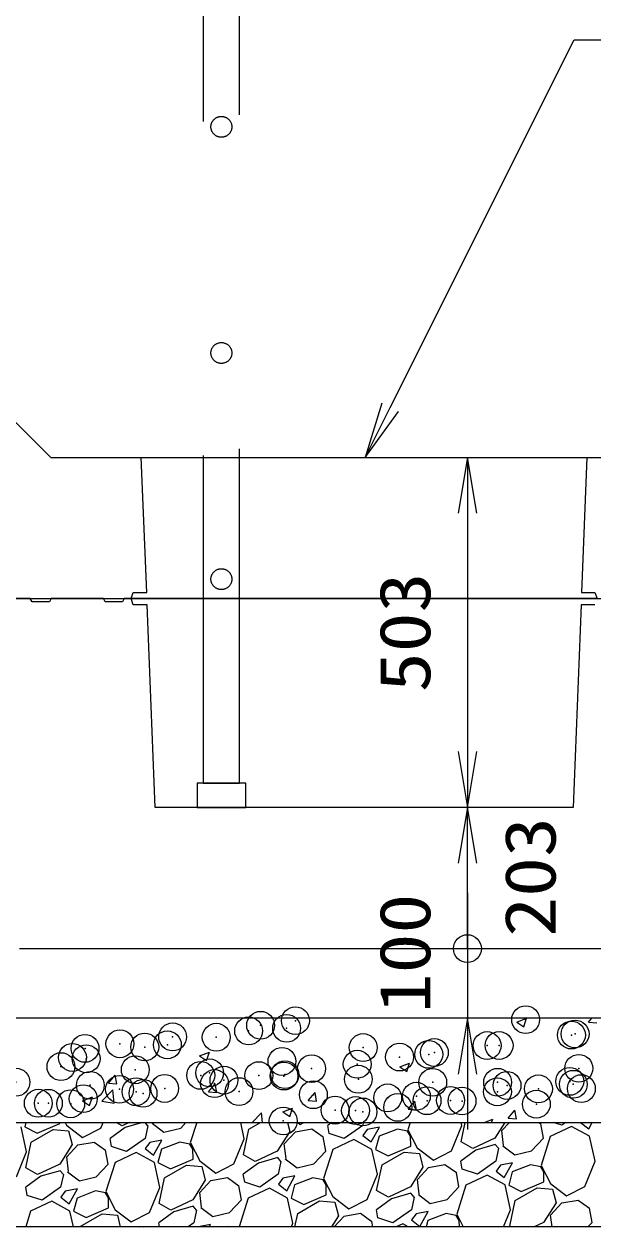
# Model space of a CAD drawing. Units: millimetres at full size. Extents: x 37600 to 71200, y -111040 to -87280.
# Drawn here: x 54717 to 55534, y -107536 to -105807 of the extents above; entities that cross this region are included whole.
import ezdxf
from ezdxf.enums import TextEntityAlignment as Align

# ---------------------------------------------------------------- set-up
doc = ezdxf.new("R2010")
doc.units = ezdxf.units.MM
doc.header["$LTSCALE"] = 80.0044
doc.header["$PDMODE"] = 32
doc.header["$PDSIZE"] = 40
doc.linetypes.add('DASHED_SPACED', pattern=[12, 6, -6])
for name, color, linetype, lineweight in [('0_2', 4, 'Continuous', 13), ('FRP', 4, 'DASHED_SPACED', 13), ('寸法', 6, 'Continuous', 13), ('ﾊｯﾁﾝｸﾞ', 4, 'Continuous', 9)]:
    doc.layers.add(name, color=color, linetype=linetype, lineweight=lineweight)
doc.styles.add('ＭＳ ゴシック', font='')
doc.styles.get('ＭＳ ゴシック').set_extended_font_data('MS Gothic')

# ---------------------------------------------------------------- blocks, each defined once
blk = doc.blocks.new('open_arrow')
at = {"color": 0, "linetype": 'Continuous', "lineweight": -2}
blk.add_lwpolyline([(7.5, 1.25), (0, 0), (7.5, -1.25)], dxfattribs=at)
blk = doc.blocks.new('dimension_origin')
at = {"color": 0, "linetype": 'Continuous', "lineweight": -2}
blk.add_circle((0, 0), 1.25, dxfattribs=at)

msp = doc.modelspace()

# ---------------------------------------------------------------- linework, layer by layer
at = {"layer": '0_2', "color": 3}
for points in [[(54352, -106633), (57958, -106633), (57958, -104177), (54352, -104177)], [(54755, -106430), (57555, -106430), (57755, -106230), (57755, -104580), (57555, -104380), (54755, -104380), (54555, -104580), (54555, -106230)], [(55517.24, -106624), (55536.52, -106624), (55539.52, -106633), (54870.48, -106633), (54873.48, -106624), (54892.76, -106624), (54885, -106430), (55525, -106430)]]:
    msp.add_lwpolyline(points, close=True, dxfattribs=at)
for points in [[(55536.52, -106642), (55516.52, -106642), (55505, -106933), (54905, -106933), (54893.48, -106642), (54873.48, -106642), (54870.48, -106633), (54860.62, -106633), (54858.12, -106637.5), (54833.12, -106637.5), (54830.62, -106633), (54755.62, -106633), (54753.12, -106637.5), (54728.12, -106637.5), (54725.62, -106633), (54689.96, -106633)], [(54709.96, -107136), (55700.04, -107136)]]:
    msp.add_lwpolyline(points, dxfattribs=at)
at = {"layer": '0_2', "color": 7}
for points in [[(54205, -106653), (54205, -106803), (54455, -106803), (54455, -107386), (55955, -107386), (55955, -106803), (58105, -106803), (58105, -106653), (55805, -106653), (55805, -107236), (54605, -107236), (54605, -106653)], [(54455, -107386), (55955, -107386), (55955, -107536), (54455, -107536)]]:
    msp.add_lwpolyline(points, close=True, dxfattribs=at)
at = {"layer": 'FRP'}
msp.add_lwpolyline([(54974, -103547), (54974, -106898), (55026, -106898), (55026, -103427), (54974, -103427), (54974, -103515), (54989, -103515), (54989, -103502)], dxfattribs=at)
msp.add_lwpolyline([(54965, -106933), (55035, -106933), (55035, -106898), (54965, -106898)], close=True, dxfattribs=at)
for centre in [(55000, -105955), (55000, -106280), (55000, -106605)]:
    msp.add_circle(centre, 15, dxfattribs=at)
at = {"layer": '寸法'}
for p, q in [((55353.33, -106430), (55353.33, -106933)), ((55353.33, -107136), (55353.33, -106933)), ((55353.33, -107056), (55353.33, -107396))]:
    msp.add_line(p, q, dxfattribs=at)
msp.add_lwpolyline([(55206.67, -106430), (55242.44, -106358.45), (55506.67, -105830), (56180, -105830)], dxfattribs=at)
at = {"layer": 'ﾊｯﾁﾝｸﾞ'}
for p, q in [((55424.27, -107241.58), (55438.27, -107236.2)), ((55424.27, -107241.58), (55434.22, -107248.29)), ((55434.22, -107248.29), (55438.27, -107236.2)), ((55527.4, -107241.62), (55532.11, -107236)), ((55527.4, -107241.62), (55539.35, -107242.67)), ((54968.8, -107290.07), (54982.8, -107284.69)), ((54968.8, -107290.07), (54978.75, -107296.78)), ((54978.75, -107296.78), (54982.8, -107284.69)), ((55256.22, -107306.08), (55270.23, -107300.71)), ((55266.17, -107312.79), (55270.23, -107300.71)), ((54837.89, -107329.31), (54847.53, -107317.82)), ((54849.84, -107330.35), (54847.53, -107317.82)), ((55256.22, -107306.08), (55266.17, -107312.79)), ((54837.89, -107329.31), (54849.84, -107330.35)), ((54981.34, -107341.86), (54990.98, -107330.37)), ((54993.29, -107342.9), (54990.98, -107330.37)), ((54800.75, -107354.57), (54814.76, -107349.2)), ((54810.7, -107361.28), (54814.76, -107349.2)), ((54828.42, -107355.25), (54843.99, -107339.02)), ((54846.18, -107358.04), (54843.97, -107339.04)), ((54981.34, -107341.86), (54993.29, -107342.9)), ((55124.79, -107354.41), (55134.43, -107342.92)), ((55136.74, -107355.46), (55134.43, -107342.92)), ((54800.75, -107354.57), (54810.7, -107361.28)), ((54828.39, -107355.28), (54846.18, -107358.04)), ((55088.18, -107370.59), (55102.18, -107365.21)), ((55098.13, -107377.3), (55102.18, -107365.21)), ((55124.79, -107354.41), (55136.74, -107355.45)), ((55268.24, -107366.96), (55277.88, -107355.47)), ((55268.24, -107366.96), (55280.2, -107368)), ((55280.2, -107368.01), (55277.88, -107355.47)), ((55411.69, -107379.51), (55421.34, -107368.02)), ((55423.65, -107380.56), (55421.34, -107368.02)), ((54719.27, -107386), (54717.58, -107392.32)), ((54768.09, -107387.4), (54768.06, -107386)), ((54775.6, -107386), (54777.65, -107389.97)), ((54826.81, -107393.91), (54830.06, -107386)), ((54857.36, -107390.83), (54848.91, -107386)), ((54867.51, -107386), (54857.36, -107390.83)), ((54886.57, -107386), (54861.88, -107393.06)), ((54894.34, -107390.49), (54890.4, -107386)), ((54900.41, -107386.99), (54917.48, -107399.76)), ((54901.62, -107386.29), (54901.58, -107386)), ((54941.59, -107393.92), (54949.14, -107386)), ((54964.62, -107386), (54955.4, -107415.05)), ((55032.83, -107409.15), (55027.8, -107386)), ((55039.54, -107395.57), (55056.12, -107386)), ((55044.13, -107386), (55057.44, -107372.12)), ((55059.03, -107386), (55057.42, -107372.15)), ((55088.18, -107370.59), (55098.13, -107377.3)), ((55094.83, -107386), (55098.07, -107398.96)), ((55109.65, -107386), (55113.14, -107388.65)), ((55113.14, -107388.65), (55118.27, -107386)), ((55158.28, -107386), (55152.73, -107390.03)), ((55203.8, -107386), (55202.92, -107390.16)), ((55271.16, -107386), (55267.89, -107396.29)), ((55344.2, -107413.66), (55350.08, -107386)), ((55345.31, -107390.39), (55344.36, -107386)), ((55377.19, -107386), (55389.61, -107381.23)), ((55388.01, -107386), (55389.61, -107381.23)), ((55406.89, -107386), (55392.8, -107408.24)), ((55402.82, -107397.6), (55413.51, -107386)), ((55411.69, -107379.51), (55423.65, -107380.56)), ((55455.9, -107386), (55458.7, -107387.97)), ((55488.92, -107389.92), (55476.47, -107386)), ((55494.53, -107386), (55488.92, -107389.92)), ((55515.88, -107386), (55527.49, -107395.14)), ((55527.49, -107395.14), (55532.57, -107386)), ((54720.34, -107427.9), (54712.54, -107391.99)), ((54717.58, -107392.32), (54735.68, -107401.27)), ((54727.05, -107414.33), (54758.57, -107396.13)), ((54735.68, -107401.27), (54768.09, -107387.4)), ((54758.57, -107396.13), (54780.64, -107397.94)), ((54777.65, -107389.97), (54800.65, -107407.4)), ((54780.64, -107397.94), (54785.59, -107417.71)), ((54800.65, -107407.4), (54826.81, -107393.91)), ((54861.88, -107393.06), (54840.25, -107408.79)), ((54894.34, -107390.49), (54890.43, -107408.91)), ((54917.48, -107399.76), (54941.59, -107393.92)), ((55031.71, -107432.42), (55039.54, -107395.57)), ((55098.07, -107398.96), (55080.31, -107426.99)), ((55090.34, -107416.36), (55106.24, -107399.09)), ((55106.24, -107399.09), (55129.84, -107395.17)), ((55129.84, -107395.17), (55146.21, -107406.73)), ((55154.7, -107401.83), (55152.73, -107390.03)), ((55176.43, -107408.68), (55154.7, -107401.83)), ((55202.92, -107390.16), (55176.43, -107408.68)), ((55209.54, -107396.03), (55203.16, -107404.57)), ((55203.16, -107404.57), (55215.01, -107413.89)), ((55226.89, -107392.48), (55209.54, -107396.03)), ((55215.01, -107413.89), (55226.89, -107392.48)), ((55252.78, -107395.32), (55226.43, -107405.68)), ((55267.38, -107398.2), (55252.78, -107395.32)), ((55271.58, -107405.48), (55267.38, -107398.2)), ((55267.89, -107396.29), (55281.38, -107422.45)), ((55330.54, -107426.4), (55345.31, -107390.39)), ((55405.35, -107418.77), (55402.82, -107397.6)), ((55462.43, -107408.45), (55458.7, -107387.97)), ((55502.82, -107391.6), (55472.32, -107405.97)), ((55528.76, -107405.72), (55502.82, -107391.6)), ((54719.23, -107451.18), (54727.05, -107414.33)), ((54785.59, -107417.71), (54767.83, -107445.75)), ((54777.85, -107435.11), (54793.75, -107417.85)), ((54793.75, -107417.85), (54817.35, -107413.93)), ((54817.35, -107413.93), (54833.72, -107425.49)), ((54842.21, -107420.59), (54840.25, -107408.79)), ((54863.95, -107427.44), (54842.21, -107420.59)), ((54890.43, -107408.91), (54863.95, -107427.44)), ((54897.06, -107414.79), (54890.67, -107423.32)), ((54914.41, -107411.24), (54897.06, -107414.79)), ((54902.52, -107432.65), (54914.41, -107411.24)), ((54940.29, -107414.07), (54913.94, -107424.44)), ((54954.89, -107416.96), (54940.29, -107414.07)), ((54959.09, -107424.23), (54954.89, -107416.96)), ((54955.41, -107415.05), (54968.89, -107441.21)), ((55018.05, -107445.16), (55032.83, -107409.15)), ((55092.86, -107437.53), (55090.34, -107416.36)), ((55149.95, -107427.21), (55146.21, -107406.73)), ((55190.33, -107410.35), (55159.83, -107424.73)), ((55216.27, -107424.48), (55190.33, -107410.35)), ((55226.43, -107405.68), (55221.31, -107424.8)), ((55239.41, -107433.75), (55271.82, -107419.89)), ((55271.82, -107419.89), (55271.58, -107405.48)), ((55361.09, -107423.31), (55344.2, -107413.66)), ((55392.8, -107408.24), (55361.09, -107423.31)), ((55393.36, -107417.61), (55365.61, -107425.55)), ((55398.08, -107422.97), (55393.36, -107417.61)), ((55404.14, -107419.47), (55421.21, -107432.25)), ((55445.32, -107426.41), (55462.43, -107408.45)), ((55472.32, -107405.97), (55459.14, -107447.53)), ((55536.56, -107441.63), (55528.76, -107405.72)), ((54705.57, -107463.91), (54720.34, -107427.9)), ((54780.38, -107456.29), (54777.85, -107435.11)), ((54837.46, -107445.96), (54833.72, -107425.49)), ((54877.85, -107429.11), (54847.35, -107443.49)), ((54903.78, -107443.24), (54877.85, -107429.11)), ((54890.67, -107423.32), (54902.52, -107432.65)), ((54913.94, -107424.44), (54908.82, -107443.56)), ((54926.92, -107452.51), (54959.33, -107438.65)), ((54959.33, -107438.65), (54959.09, -107424.23)), ((55048.6, -107442.07), (55031.71, -107432.42)), ((55080.31, -107426.99), (55048.6, -107442.07)), ((55080.88, -107436.37), (55053.13, -107444.31)), ((55085.59, -107441.73), (55080.88, -107436.37)), ((55091.65, -107438.23), (55108.72, -107451.01)), ((55132.84, -107445.17), (55149.95, -107427.21)), ((55159.83, -107424.73), (55146.65, -107466.29)), ((55224.07, -107460.39), (55216.27, -107424.48)), ((55221.31, -107424.8), (55239.41, -107433.75)), ((55230.78, -107446.82), (55262.31, -107428.62)), ((55262.31, -107428.62), (55284.37, -107430.43)), ((55281.38, -107422.45), (55304.38, -107439.89)), ((55284.37, -107430.43), (55289.32, -107450.2)), ((55304.38, -107439.89), (55330.54, -107426.4)), ((55365.61, -107425.55), (55343.98, -107441.28)), ((55398.08, -107422.97), (55394.16, -107441.4)), ((55421.21, -107432.25), (55445.32, -107426.41)), ((54736.11, -107460.83), (54719.23, -107451.18)), ((54767.83, -107445.75), (54736.11, -107460.83)), ((54768.39, -107455.13), (54740.64, -107463.06)), ((54773.1, -107460.49), (54768.39, -107455.13)), ((54820.35, -107463.92), (54837.46, -107445.96)), ((54847.35, -107443.49), (54834.16, -107485.05)), ((54911.58, -107479.15), (54903.78, -107443.24)), ((54908.82, -107443.56), (54926.92, -107452.51)), ((54918.3, -107465.57), (54949.82, -107447.37)), ((54949.82, -107447.37), (54971.88, -107449.18)), ((54968.89, -107441.21), (54991.89, -107458.65)), ((54971.88, -107449.18), (54976.83, -107468.96)), ((54991.89, -107458.65), (55018.05, -107445.16)), ((55053.13, -107444.31), (55031.49, -107460.03)), ((55085.59, -107441.73), (55081.68, -107460.16)), ((55108.72, -107451.01), (55132.84, -107445.17)), ((55222.96, -107483.66), (55230.78, -107446.82)), ((55289.32, -107450.2), (55271.56, -107478.24)), ((55281.58, -107467.6), (55297.48, -107450.34)), ((55297.48, -107450.34), (55321.08, -107446.41)), ((55321.08, -107446.41), (55337.45, -107457.97)), ((55345.94, -107453.07), (55343.98, -107441.28)), ((55367.68, -107459.92), (55345.94, -107453.07)), ((55394.16, -107441.4), (55367.68, -107459.92)), ((55400.79, -107447.27), (55394.4, -107455.81)), ((55394.4, -107455.81), (55406.25, -107465.14)), ((55418.14, -107443.72), (55400.79, -107447.27)), ((55406.25, -107465.14), (55418.14, -107443.72)), ((55444.02, -107446.56), (55417.68, -107456.92)), ((55458.62, -107449.45), (55444.02, -107446.56)), ((55462.82, -107456.72), (55458.62, -107449.45)), ((55459.14, -107447.53), (55472.62, -107473.7)), ((55521.78, -107477.64), (55536.56, -107441.63)), ((54740.64, -107463.06), (54719, -107478.79)), ((54773.1, -107460.49), (54769.19, -107478.91)), ((54779.16, -107456.99), (54796.24, -107469.76)), ((54796.24, -107469.76), (54820.35, -107463.92)), ((54910.47, -107502.42), (54918.3, -107465.57)), ((54976.83, -107468.96), (54959.07, -107496.99)), ((54969.09, -107486.36), (54984.99, -107469.09)), ((54984.99, -107469.09), (55008.59, -107465.17)), ((55008.59, -107465.17), (55024.97, -107476.73)), ((55033.45, -107471.83), (55031.49, -107460.03)), ((55055.19, -107478.68), (55033.45, -107471.83)), ((55081.68, -107460.16), (55055.19, -107478.68)), ((55088.3, -107466.03), (55081.91, -107474.57)), ((55105.65, -107462.48), (55088.3, -107466.03)), ((55093.76, -107483.89), (55105.65, -107462.48)), ((55131.54, -107465.32), (55105.19, -107475.68)), ((55146.14, -107468.2), (55131.54, -107465.32)), ((55150.34, -107475.48), (55146.14, -107468.2)), ((55146.65, -107466.29), (55160.14, -107492.45)), ((55209.3, -107496.4), (55224.07, -107460.39)), ((55284.11, -107488.77), (55281.58, -107467.6)), ((55341.19, -107478.45), (55337.45, -107457.97)), ((55381.58, -107461.6), (55351.08, -107475.97)), ((55407.51, -107475.72), (55381.58, -107461.6)), ((55417.68, -107456.92), (55412.55, -107476.05)), ((55430.65, -107485), (55463.06, -107471.13)), ((55463.06, -107471.13), (55462.82, -107456.72)), ((55472.62, -107473.7), (55495.62, -107491.13)), ((54720.97, -107490.59), (54719, -107478.79)), ((54742.7, -107497.44), (54720.97, -107490.59)), ((54769.19, -107478.91), (54742.7, -107497.44)), ((54775.81, -107484.79), (54769.43, -107493.32)), ((54793.16, -107481.24), (54775.81, -107484.79)), ((54781.28, -107502.65), (54793.16, -107481.24)), ((54819.05, -107484.07), (54792.7, -107494.44)), ((54833.65, -107486.96), (54819.05, -107484.07)), ((54837.85, -107494.23), (54833.65, -107486.96)), ((54834.16, -107485.05), (54847.65, -107511.21)), ((54896.81, -107515.16), (54911.58, -107479.15)), ((54971.62, -107507.53), (54969.09, -107486.36)), ((55028.7, -107497.21), (55024.97, -107476.73)), ((55069.09, -107480.35), (55038.59, -107494.73)), ((55095.03, -107494.48), (55069.09, -107480.35)), ((55081.91, -107474.57), (55093.76, -107483.89)), ((55105.19, -107475.68), (55100.06, -107494.8)), ((55118.16, -107503.75), (55150.57, -107489.89)), ((55150.57, -107489.89), (55150.34, -107475.48)), ((55239.85, -107493.31), (55222.96, -107483.66)), ((55271.56, -107478.24), (55239.85, -107493.31)), ((55272.12, -107487.61), (55244.37, -107495.55)), ((55276.83, -107492.97), (55272.12, -107487.61)), ((55282.89, -107489.47), (55299.97, -107502.25)), ((55324.08, -107496.41), (55341.19, -107478.45)), ((55351.08, -107475.97), (55337.89, -107517.53)), ((55415.31, -107511.63), (55407.51, -107475.72)), ((55412.55, -107476.05), (55430.65, -107485)), ((55422.03, -107498.06), (55453.55, -107479.86)), ((55453.55, -107479.86), (55475.61, -107481.67)), ((55475.61, -107481.67), (55480.56, -107501.44)), ((55495.62, -107491.13), (55521.78, -107477.64)), ((54756.6, -107499.11), (54726.1, -107513.49)), ((54782.54, -107513.24), (54756.6, -107499.11)), ((54769.43, -107493.32), (54781.28, -107502.65)), ((54792.7, -107494.44), (54787.58, -107513.56)), ((54838.09, -107508.65), (54837.85, -107494.23)), ((54927.36, -107512.07), (54910.47, -107502.42)), ((54959.07, -107496.99), (54927.36, -107512.07)), ((54959.63, -107506.37), (54931.88, -107514.31)), ((54964.34, -107511.73), (54959.63, -107506.37)), ((54970.41, -107508.23), (54987.48, -107521.01)), ((55011.59, -107515.17), (55028.7, -107497.21)), ((55038.59, -107494.73), (55025.5, -107536)), ((55102.83, -107530.39), (55095.03, -107494.48)), ((55100.06, -107494.8), (55118.16, -107503.75)), ((55109.54, -107516.82), (55141.06, -107498.62)), ((55141.06, -107498.62), (55163.12, -107500.43)), ((55160.14, -107492.45), (55183.14, -107509.89)), ((55163.12, -107500.43), (55168.07, -107520.2)), ((55183.14, -107509.89), (55209.3, -107496.4)), ((55244.37, -107495.55), (55222.73, -107511.28)), ((55276.83, -107492.97), (55272.92, -107511.4)), ((55299.97, -107502.25), (55324.08, -107496.41)), ((55414.2, -107534.91), (55422.03, -107498.06)), ((55480.56, -107501.44), (55462.8, -107529.48)), ((55472.82, -107518.84), (55488.72, -107501.58)), ((55488.72, -107501.58), (55512.32, -107497.66)), ((55512.32, -107497.66), (55528.7, -107509.22)), ((54726.1, -107513.49), (54718.96, -107536)), ((54787.48, -107536), (54782.54, -107513.24)), ((54787.58, -107513.56), (54805.68, -107522.51)), ((54797.05, -107535.57), (54828.57, -107517.37)), ((54805.68, -107522.51), (54838.09, -107508.65)), ((54828.57, -107517.37), (54850.64, -107519.18)), ((54847.65, -107511.21), (54870.65, -107528.65)), ((54850.64, -107519.18), (54854.85, -107536)), ((54870.65, -107528.65), (54896.81, -107515.16)), ((54931.88, -107514.31), (54910.25, -107530.03)), ((54964.34, -107511.73), (54960.43, -107530.16)), ((54987.48, -107521.01), (55011.59, -107515.17)), ((55105.47, -107536), (55109.54, -107516.82)), ((55168.07, -107520.2), (55158.07, -107536)), ((55161.81, -107536), (55176.24, -107520.34)), ((55176.24, -107520.34), (55199.84, -107516.41)), ((55199.84, -107516.41), (55216.21, -107527.97)), ((55224.7, -107523.07), (55222.73, -107511.28)), ((55246.43, -107529.92), (55224.7, -107523.07)), ((55272.92, -107511.4), (55246.43, -107529.92)), ((55279.54, -107517.27), (55273.16, -107525.81)), ((55296.89, -107513.72), (55279.54, -107517.27)), ((55285.01, -107535.14), (55296.89, -107513.72)), ((55322.78, -107516.56), (55296.43, -107526.92)), ((55337.38, -107519.45), (55322.78, -107516.56)), ((55341.58, -107526.72), (55337.38, -107519.45)), ((55337.89, -107517.53), (55347.41, -107536)), ((55405.32, -107536), (55415.31, -107511.63)), ((55474.87, -107536), (55472.82, -107518.84)), ((55532.43, -107529.69), (55528.7, -107509.22)), ((54796.96, -107536), (54797.05, -107535.57)), ((54882.35, -107536), (54887.35, -107535.17)), ((54887.35, -107535.17), (54888.52, -107536)), ((54911.24, -107536), (54910.25, -107530.03)), ((54960.43, -107530.16), (54952.08, -107536)), ((54984.41, -107532.48), (54967.2, -107536)), ((54982.45, -107536), (54984.41, -107532.48)), ((55010.29, -107535.32), (55008.56, -107536)), ((55013.75, -107536), (55010.29, -107535.32)), ((55100.53, -107536), (55102.83, -107530.39)), ((55217.67, -107536), (55216.21, -107527.97)), ((55260.33, -107531.6), (55250.99, -107536)), ((55268.42, -107536), (55260.33, -107531.6)), ((55273.16, -107525.81), (55285.01, -107535.14)), ((55296.43, -107526.92), (55294, -107536)), ((55341.73, -107536), (55341.58, -107526.72)), ((55416.11, -107536), (55414.2, -107534.91)), ((55462.8, -107529.48), (55449.09, -107536)), ((55526.43, -107536), (55532.43, -107529.69))]:
    msp.add_line(p, q, dxfattribs=at)
for p in [(55056.31, -107246.19), (55093.65, -107250.55), (55106.38, -107239.6), (55436.91, -107238.11), (54930, -107262.82), (54992.63, -107263.36), (55039.07, -107254.26), (55502.68, -107260.26), (55507.94, -107258.69), (54804.18, -107279.38), (54854.25, -107272.79), (54889.94, -107277.44), (54922.43, -107274.28), (55203.63, -107278.15), (55305.89, -107285.29), (55381.63, -107275.32), (55398.81, -107275.25), (54786.07, -107292.43), (54805.8, -107294.3), (55086.99, -107298.17), (55195.1, -107302.14), (55255.82, -107291.88), (55297.79, -107288.05), (54769.62, -107305.61), (54876.38, -107310.12), (54970.36, -107318.19), (54983.14, -107314.63), (55053.76, -107318.48), (55089.91, -107319.14), (55091.22, -107317.13), (55129.51, -107308.51), (55513.29, -107308.1), (54705.02, -107327.96), (54811.79, -107332.47), (54853.72, -107338.21), (54918.55, -107336.98), (54990.2, -107329.94), (55003.69, -107325.07), (55196.67, -107323.65), (55303.44, -107328.16), (55396.65, -107328.12), (55410.2, -107332.67), (55455.33, -107337.57), (55500.25, -107326.83), (55505.4, -107330.98), (55516.97, -107337.18), (54801.64, -107351.68), (54877.38, -107341.7), (54887.51, -107344.02), (55025.31, -107341.49), (55132.08, -107346.01), (55238.84, -107350.52), (55280.01, -107348.14), (55295.35, -107354.63), (55329.02, -107354.2), (55345.61, -107355.03), (55396.38, -107341.83), (54737.08, -107358.23), (54751.57, -107358.27), (54783.64, -107359.01), (55163.38, -107368.16), (55192.67, -107368.72), (55203.2, -107370.76), (55253.27, -107364.17), (55452.37, -107359.54), (55088.79, -107383.71)]:
    msp.add_point(p, dxfattribs=at)

# ---------------------------------------------------------------- block references
at = {"layer": '寸法'}
for name, p, xscale, yscale, rotation in [('open_arrow', (55206.67, -106430), 10.7, 10.7, 63.4), ('open_arrow', (55353.33, -106430), 10.7, 10.7, 270), ('open_arrow', (55353.33, -106933), 10.7, 10.7, 90), ('open_arrow', (55353.33, -106933), 10.7, 10.7, 270), ('dimension_origin', (55353.33, -107136), 16, 16, 90), ('dimension_origin', (55353.33, -107136), 16, 16, 90), ('open_arrow', (55353.33, -107236), 10.7, 10.7, 270)]:
    msp.add_blockref(name, p, dxfattribs=dict(at, xscale=xscale, yscale=yscale, rotation=rotation))

# ---------------------------------------------------------------- texts
at = {"layer": '寸法', "style": 'ＭＳ ゴシック', "width": 1.15}
for s, p in [('503', (55263.33, -106681.5)), ('203', (55443.33, -107033)), ('100', (55263.33, -107143))]:
    msp.add_text(s, height=73.31, rotation=90, dxfattribs=at).set_placement(p, align=Align.MIDDLE_CENTER)

doc.saveas('drawing.dxf')
